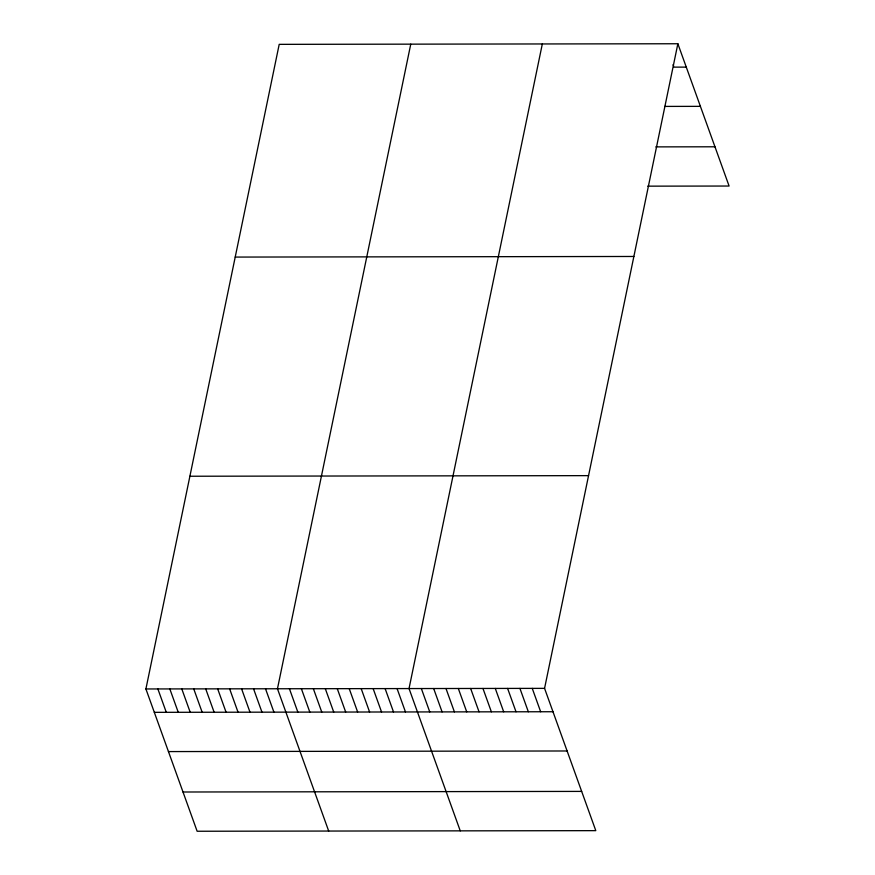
<?xml version="1.0" encoding="UTF-8"?>
<svg xmlns="http://www.w3.org/2000/svg" width="875" height="875" viewBox="0 0 875 875"><rect width="100%" height="100%" fill="white"/><g stroke="black" fill="none" stroke-linecap="round" stroke-linejoin="round"><path stroke-width="1.31" d="M677.862 43.75L544.567 688.363L595.798 830.648L197.138 831.25L145.906 688.964L279.202 44.352L677.862 43.75L729.094 186.036L647.763 186.156M410.758 44.155L277.463 688.767L328.694 831.053M542.325 43.958L409.03 688.57L460.25 830.856M686.273 67.123L673.958 67.134L673.072 64.673M664.672 106.411L700.405 106.356M655.812 146.88L714.962 146.792M235.222 257.075L633.883 256.473M189.897 476.241L588.558 475.639M145.906 688.964L544.567 688.363M154.328 712.337L552.989 711.736M168.448 751.581L567.109 750.98M183.006 792.006L581.667 791.405M532.252 688.384L540.663 711.758M519.925 688.406L528.336 711.769M507.598 688.417L516.02 711.791M495.283 688.439L503.694 711.812M482.956 688.461L491.367 711.823M470.641 688.472L479.052 711.845M458.314 688.494L466.725 711.867M445.988 688.516L454.409 711.878M433.672 688.527L442.083 711.9M421.345 688.548L429.756 711.922M397.064 688.592L405.475 711.955M385.109 688.603L393.52 711.977M373.144 688.625L381.555 711.998M361.189 688.636L369.6 712.009M349.223 688.658L357.645 712.031M337.269 688.68L345.68 712.042M325.303 688.691L333.725 712.064M313.348 688.712L321.759 712.086M301.383 688.734L309.805 712.097M289.428 688.745L297.839 712.119M265.508 688.789L273.919 712.152M253.553 688.8L261.964 712.173M241.588 688.822L249.998 712.195M229.633 688.844L238.044 712.206M217.667 688.855L226.078 712.228M205.713 688.877L214.123 712.25M193.747 688.898L202.158 712.261M181.792 688.909L190.203 712.283M169.827 688.931L178.248 712.305M157.872 688.953L166.283 712.316"/></g></svg>
